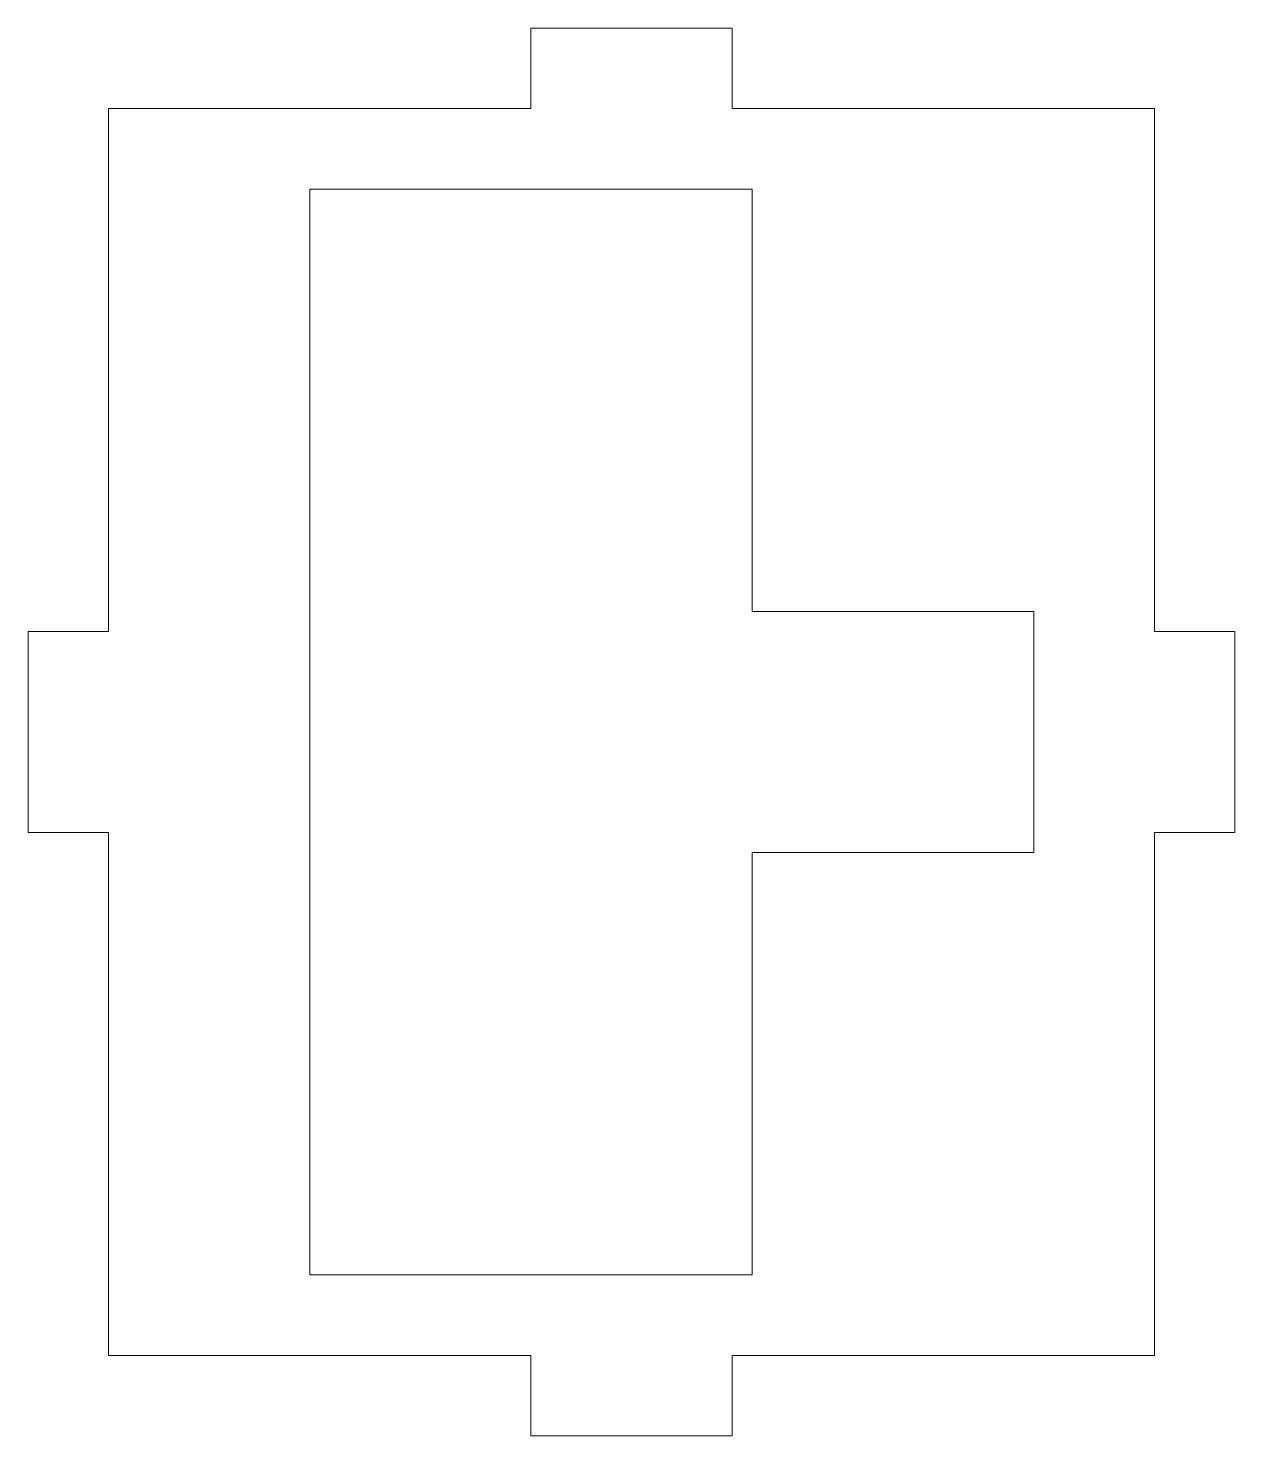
# Model space of a CAD drawing. Header units: millimetres. Extents: x -4 to 56, y -4 to 66.
import ezdxf

# ---------------------------------------------------------------- set-up
doc = ezdxf.new("R2010")
doc.units = ezdxf.units.MM

msp = doc.modelspace()

# ---------------------------------------------------------------- linework, layer by layer
at = {"color": 7, "linetype": 'Continuous', "lineweight": 15}
for p, q in [((31, 66), (21, 66)), ((21, 66), (21, 62)), ((31, 62), (31, 66)), ((0, 62), (0, 36)), ((21, 62), (0, 62)), ((52, 62), (31, 62)), ((52, 36), (52, 62)), ((10, 58), (10, 4)), ((32, 58), (10, 58)), ((32, 37), (32, 58)), ((46, 37), (32, 37)), ((46, 25), (46, 37)), ((0, 36), (-4, 36)), ((-4, 36), (-4, 26)), ((56, 36), (52, 36)), ((56, 26), (56, 36)), ((-4, 26), (0, 26)), ((0, 26), (0, 0)), ((52, 0), (52, 26)), ((52, 26), (56, 26)), ((32, 25), (46, 25)), ((32, 4), (32, 25)), ((10, 4), (32, 4)), ((0, 0), (21, 0)), ((21, 0), (21, -4)), ((31, -4), (31, 0)), ((31, 0), (52, 0)), ((21, -4), (31, -4))]:
    msp.add_line(p, q, dxfattribs=at)

doc.saveas('drawing.dxf')
